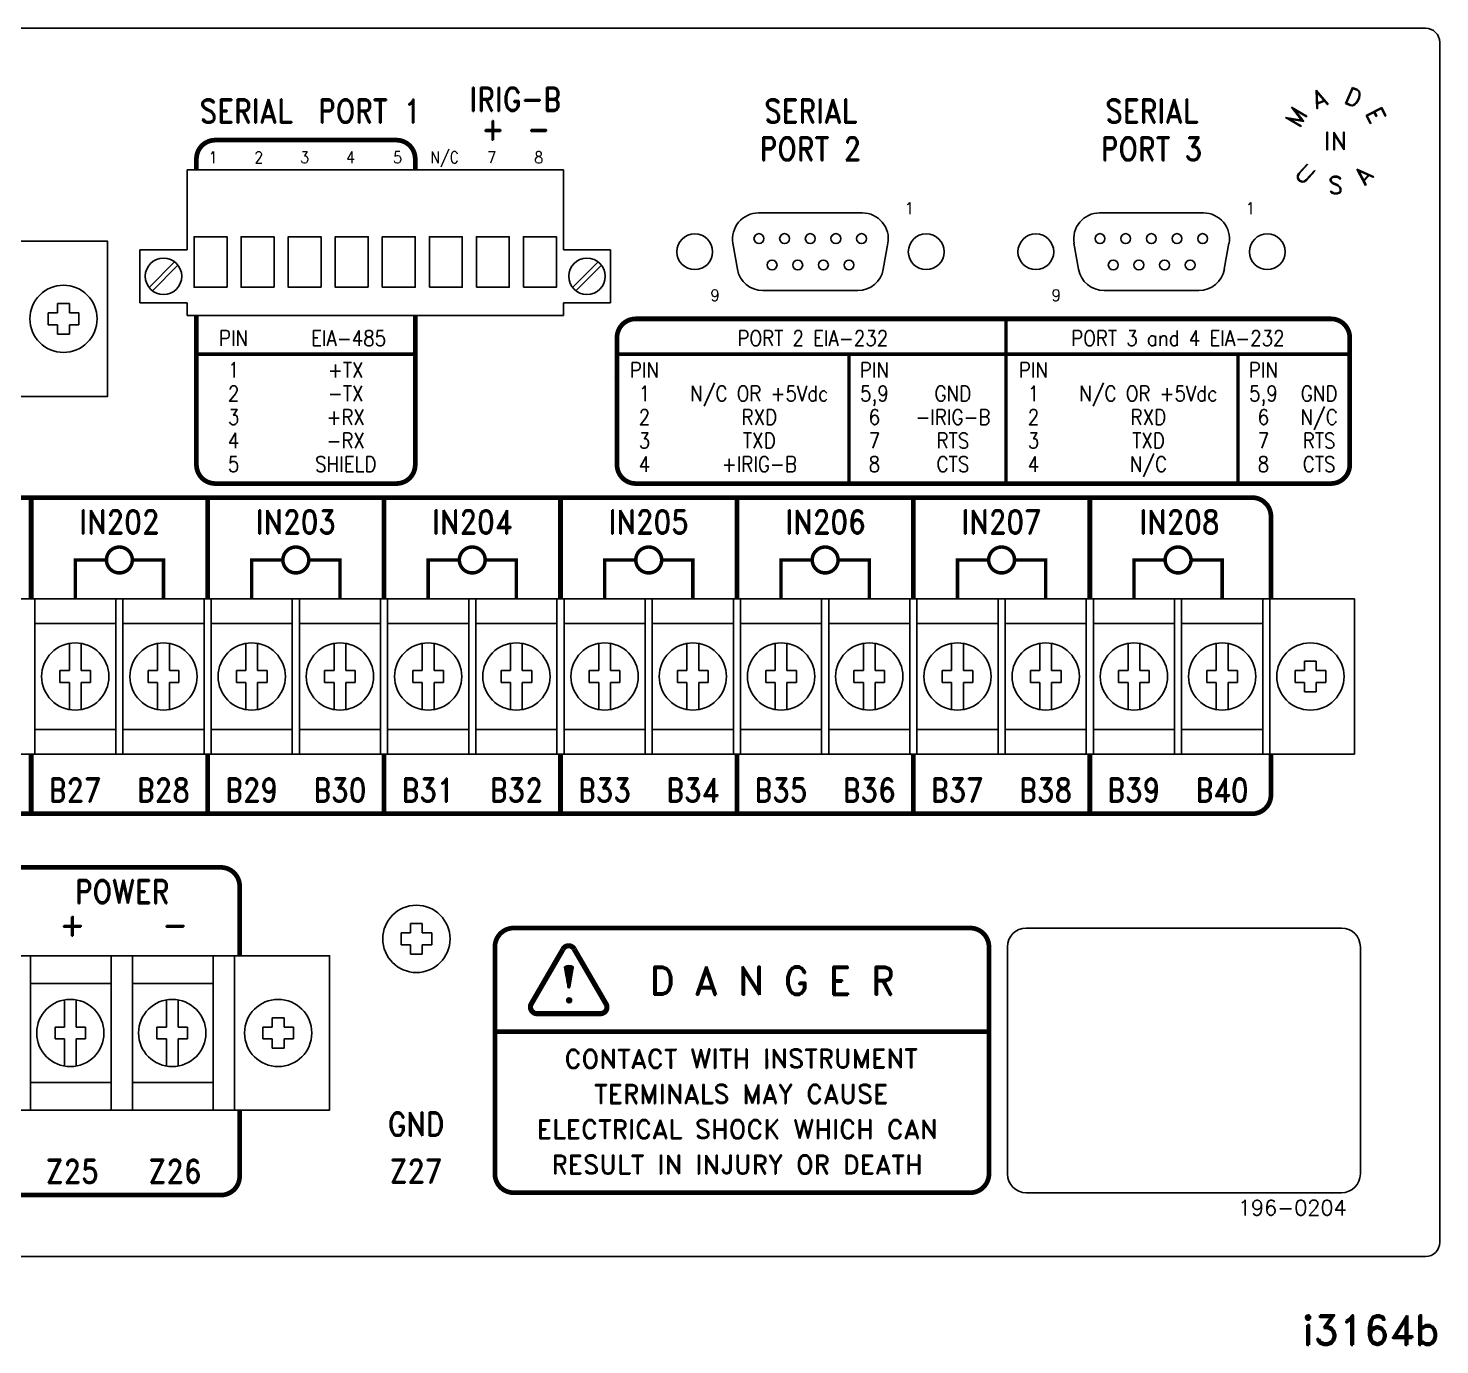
# Model space of a CAD drawing. Extents: x 3.1 to 20.4, y 5.8 to 11.4.
# Drawn here: x 14.38 to 20.38, y 5.77 to 11.36 of the extents above; entities that cross this region are included whole.
import ezdxf
from ezdxf.enums import TextEntityAlignment as Align

# ---------------------------------------------------------------- set-up
doc = ezdxf.new("R2010")
doc.units = 0
doc.header["$MEASUREMENT"] = 0
doc.layers.get('0').update_dxf_attribs({"linetype": 'CONTINUOUS'})
doc.layers.add('DWG', color=7, linetype='CONTINUOUS')
doc.styles.add('JS', font='ROMANS')
doc.styles.add('ROMAND', font='ROMAND', dxfattribs={"width": 0.875})
doc.styles.add('ROMANS', font='romans.shx', dxfattribs={"width": 0.875})

msp = doc.modelspace()

# ---------------------------------------------------------------- linework, layer by layer
for p, q in [((20.315, 11.36), (3.185, 11.36)), ((20.375, 6.2), (20.375, 11.3)), ((14.4025, 8.275), (14.4025, 8.935)), ((14.7475, 8.275), (14.7475, 8.935)), ((14.7775, 8.275), (14.7775, 8.935)), ((15.1225, 8.275), (15.1225, 8.935)), ((15.1525, 8.275), (15.1525, 8.935)), ((15.4975, 8.275), (15.4975, 8.935)), ((15.5275, 8.275), (15.5275, 8.935)), ((15.8725, 8.275), (15.8725, 8.935)), ((15.9025, 8.275), (15.9025, 8.935)), ((16.2475, 8.275), (16.2475, 8.935)), ((16.2775, 8.275), (16.2775, 8.935)), ((16.6225, 8.275), (16.6225, 8.935)), ((16.6525, 8.275), (16.6525, 8.935)), ((16.9975, 8.275), (16.9975, 8.935)), ((17.0275, 8.275), (17.0275, 8.935)), ((17.3725, 8.275), (17.3725, 8.935)), ((17.4025, 8.275), (17.4025, 8.935)), ((17.7475, 8.275), (17.7475, 8.935)), ((17.7775, 8.275), (17.7775, 8.935)), ((18.1225, 8.275), (18.1225, 8.935)), ((18.1525, 8.275), (18.1525, 8.935)), ((18.4975, 8.275), (18.4975, 8.935)), ((18.5275, 8.275), (18.5275, 8.935)), ((18.8725, 8.275), (18.8725, 8.935)), ((18.9025, 8.275), (18.9025, 8.935)), ((19.2475, 8.275), (19.2475, 8.935)), ((19.2775, 8.275), (19.2775, 8.935)), ((19.6225, 8.275), (19.6225, 8.935)), ((19.6525, 8.275), (19.6525, 8.935)), ((14.4025, 8.83), (14.7475, 8.83)), ((14.7775, 8.83), (15.1225, 8.83)), ((15.1525, 8.83), (15.4975, 8.83)), ((15.5275, 8.83), (15.8725, 8.83)), ((15.9025, 8.83), (16.2475, 8.83)), ((16.2775, 8.83), (16.6225, 8.83)), ((16.6525, 8.83), (16.9975, 8.83)), ((17.0275, 8.83), (17.3725, 8.83)), ((17.4025, 8.83), (17.7475, 8.83)), ((17.7775, 8.83), (18.1225, 8.83)), ((18.1525, 8.83), (18.4975, 8.83)), ((18.5275, 8.83), (18.8725, 8.83)), ((18.9025, 8.83), (19.2475, 8.83)), ((19.2775, 8.83), (19.6225, 8.83)), ((14.4025, 8.38), (14.7475, 8.38)), ((14.7775, 8.38), (15.1225, 8.38)), ((15.1525, 8.38), (15.4975, 8.38)), ((15.5275, 8.38), (15.8725, 8.38)), ((15.9025, 8.38), (16.2475, 8.38)), ((16.2775, 8.38), (16.6225, 8.38)), ((16.6525, 8.38), (16.9975, 8.38)), ((17.0275, 8.38), (17.3725, 8.38)), ((17.4025, 8.38), (17.7475, 8.38)), ((17.7775, 8.38), (18.1225, 8.38)), ((18.1525, 8.38), (18.4975, 8.38)), ((18.5275, 8.38), (18.8725, 8.38)), ((18.9025, 8.38), (19.2475, 8.38)), ((19.2775, 8.38), (19.6225, 8.38)), ((18.6174, 7.5361), (19.9574, 7.5361)), ((18.5374, 7.4561), (18.5374, 6.4911)), ((20.0374, 7.4561), (20.0374, 6.4911)), ((14.3826, 7.3), (14.7276, 7.3)), ((14.8158, 7.3), (15.1608, 7.3)), ((14.3826, 6.88), (14.7276, 6.88)), ((14.8158, 6.88), (15.1608, 6.88)), ((18.6174, 6.4111), (19.9574, 6.4111)), ((20.315, 6.14), (3.185, 6.14))]:
    msp.add_line(p, q)
at = {"linetype": 'CONTINUOUS', "extrusion": (0, 0, -1)}
for p, q in [((16.65, 10.7585), (15.05, 10.7585)), ((14.85, 10.4185), (14.85, 10.1935)), ((15.05, 10.4185), (14.85, 10.4185)), ((16.65, 10.4185), (16.85, 10.4185)), ((16.85, 10.4185), (16.85, 10.1935)), ((15.05, 10.1935), (14.85, 10.1935)), ((16.65, 10.1935), (16.85, 10.1935))]:
    msp.add_line(p, q, dxfattribs=at)
at = {"linetype": 'CONTINUOUS'}
for p, q in [((15.05, 10.4185), (15.05, 10.7585)), ((16.65, 10.4185), (16.65, 10.7585)), ((14.8886, 10.2587), (14.9973, 10.3674)), ((14.9027, 10.2446), (15.0114, 10.3533)), ((16.6886, 10.2587), (16.7973, 10.3674)), ((16.7027, 10.2446), (16.8114, 10.3533)), ((14.46, 10.15), (14.5, 10.15)), ((14.46, 10.1), (14.46, 10.15)), ((14.5, 10.19), (14.5, 10.15)), ((14.5, 10.19), (14.55, 10.19)), ((14.55, 10.19), (14.55, 10.15)), ((14.55, 10.15), (14.59, 10.15)), ((14.59, 10.1), (14.59, 10.15)), ((15.05, 10.139), (15.05, 10.1935)), ((16.65, 10.139), (16.65, 10.1935)), ((14.46, 10.1), (14.5, 10.1)), ((14.5, 10.1), (14.5, 10.06)), ((14.55, 10.1), (14.55, 10.06)), ((14.55, 10.1), (14.59, 10.1)), ((15.05, 10.139), (16.65, 10.139)), ((14.5, 10.06), (14.55, 10.06)), ((16.8676, 9.875), (16.8676, 9.875)), ((14.55, 8.7458), (14.55, 8.63)), ((14.6, 8.7458), (14.6, 8.63)), ((14.925, 8.7458), (14.925, 8.63)), ((14.975, 8.7458), (14.975, 8.63)), ((15.3, 8.7458), (15.3, 8.63)), ((15.35, 8.7458), (15.35, 8.63)), ((15.675, 8.7458), (15.675, 8.63)), ((15.725, 8.7458), (15.725, 8.63)), ((16.05, 8.7458), (16.05, 8.63)), ((16.1, 8.7458), (16.1, 8.63)), ((16.425, 8.7458), (16.425, 8.63)), ((16.475, 8.7458), (16.475, 8.63)), ((16.8, 8.7458), (16.8, 8.63)), ((16.85, 8.7458), (16.85, 8.63)), ((17.175, 8.7458), (17.175, 8.63)), ((17.225, 8.7458), (17.225, 8.63)), ((17.55, 8.7458), (17.55, 8.63)), ((17.6, 8.7458), (17.6, 8.63)), ((17.925, 8.7458), (17.925, 8.63)), ((17.975, 8.7458), (17.975, 8.63)), ((18.3, 8.7458), (18.3, 8.63)), ((18.35, 8.7458), (18.35, 8.63)), ((18.675, 8.7458), (18.675, 8.63)), ((18.725, 8.7458), (18.725, 8.63)), ((19.05, 8.7458), (19.05, 8.63)), ((19.1, 8.7458), (19.1, 8.63)), ((19.425, 8.7458), (19.425, 8.63)), ((19.475, 8.7458), (19.475, 8.63)), ((19.8, 8.67), (19.85, 8.67)), ((19.8, 8.67), (19.8, 8.63)), ((19.85, 8.67), (19.85, 8.63)), ((14.51, 8.58), (14.51, 8.63)), ((14.51, 8.63), (14.55, 8.63)), ((14.6, 8.63), (14.64, 8.63)), ((14.64, 8.58), (14.64, 8.63)), ((14.885, 8.58), (14.885, 8.63)), ((14.885, 8.63), (14.925, 8.63)), ((14.975, 8.63), (15.015, 8.63)), ((15.015, 8.58), (15.015, 8.63)), ((15.26, 8.58), (15.26, 8.63)), ((15.26, 8.63), (15.3, 8.63)), ((15.35, 8.63), (15.39, 8.63)), ((15.39, 8.58), (15.39, 8.63)), ((15.635, 8.63), (15.675, 8.63)), ((15.635, 8.58), (15.635, 8.63)), ((15.725, 8.63), (15.765, 8.63)), ((15.765, 8.58), (15.765, 8.63)), ((16.01, 8.58), (16.01, 8.63)), ((16.01, 8.63), (16.05, 8.63)), ((16.1, 8.63), (16.14, 8.63)), ((16.14, 8.58), (16.14, 8.63)), ((16.385, 8.63), (16.425, 8.63)), ((16.385, 8.58), (16.385, 8.63)), ((16.475, 8.63), (16.515, 8.63)), ((16.515, 8.58), (16.515, 8.63)), ((16.76, 8.63), (16.8, 8.63)), ((16.76, 8.58), (16.76, 8.63)), ((16.85, 8.63), (16.89, 8.63)), ((16.89, 8.58), (16.89, 8.63)), ((17.135, 8.58), (17.135, 8.63)), ((17.135, 8.63), (17.175, 8.63)), ((17.225, 8.63), (17.265, 8.63)), ((17.265, 8.58), (17.265, 8.63)), ((17.51, 8.58), (17.51, 8.63)), ((17.51, 8.63), (17.55, 8.63)), ((17.6, 8.63), (17.64, 8.63)), ((17.64, 8.58), (17.64, 8.63)), ((17.885, 8.58), (17.885, 8.63)), ((17.885, 8.63), (17.925, 8.63)), ((17.975, 8.63), (18.015, 8.63)), ((18.015, 8.58), (18.015, 8.63)), ((18.26, 8.58), (18.26, 8.63)), ((18.26, 8.63), (18.3, 8.63)), ((18.35, 8.63), (18.39, 8.63)), ((18.39, 8.58), (18.39, 8.63)), ((18.635, 8.58), (18.635, 8.63)), ((18.635, 8.63), (18.675, 8.63)), ((18.725, 8.63), (18.765, 8.63)), ((18.765, 8.58), (18.765, 8.63)), ((19.01, 8.58), (19.01, 8.63)), ((19.01, 8.63), (19.05, 8.63)), ((19.1, 8.63), (19.14, 8.63)), ((19.14, 8.58), (19.14, 8.63)), ((19.385, 8.58), (19.385, 8.63)), ((19.385, 8.63), (19.425, 8.63)), ((19.475, 8.63), (19.515, 8.63)), ((19.515, 8.58), (19.515, 8.63)), ((19.76, 8.63), (19.8, 8.63)), ((19.76, 8.58), (19.76, 8.63)), ((19.85, 8.63), (19.89, 8.63)), ((19.89, 8.58), (19.89, 8.63)), ((14.51, 8.58), (14.55, 8.58)), ((14.55, 8.58), (14.55, 8.4642)), ((14.6, 8.58), (14.6, 8.4642)), ((14.6, 8.58), (14.64, 8.58)), ((14.885, 8.58), (14.925, 8.58)), ((14.925, 8.58), (14.925, 8.4642)), ((14.975, 8.58), (14.975, 8.4642)), ((14.975, 8.58), (15.015, 8.58)), ((15.26, 8.58), (15.3, 8.58)), ((15.3, 8.58), (15.3, 8.4642)), ((15.35, 8.58), (15.35, 8.4642)), ((15.35, 8.58), (15.39, 8.58)), ((15.635, 8.58), (15.675, 8.58)), ((15.675, 8.58), (15.675, 8.4642)), ((15.725, 8.58), (15.725, 8.4642)), ((15.725, 8.58), (15.765, 8.58)), ((16.01, 8.58), (16.05, 8.58)), ((16.05, 8.58), (16.05, 8.4642)), ((16.1, 8.58), (16.1, 8.4642)), ((16.1, 8.58), (16.14, 8.58)), ((16.385, 8.58), (16.425, 8.58)), ((16.425, 8.58), (16.425, 8.4642)), ((16.475, 8.58), (16.475, 8.4642)), ((16.475, 8.58), (16.515, 8.58)), ((16.76, 8.58), (16.8, 8.58)), ((16.8, 8.58), (16.8, 8.4642)), ((16.85, 8.58), (16.85, 8.4642)), ((16.85, 8.58), (16.89, 8.58)), ((17.135, 8.58), (17.175, 8.58)), ((17.175, 8.58), (17.175, 8.4642)), ((17.225, 8.58), (17.265, 8.58)), ((17.225, 8.58), (17.225, 8.4642)), ((17.51, 8.58), (17.55, 8.58)), ((17.55, 8.58), (17.55, 8.4642)), ((17.6, 8.58), (17.6, 8.4642)), ((17.6, 8.58), (17.64, 8.58)), ((17.885, 8.58), (17.925, 8.58)), ((17.925, 8.58), (17.925, 8.4642)), ((17.975, 8.58), (17.975, 8.4642)), ((17.975, 8.58), (18.015, 8.58)), ((18.26, 8.58), (18.3, 8.58)), ((18.3, 8.58), (18.3, 8.4642)), ((18.35, 8.58), (18.35, 8.4642)), ((18.35, 8.58), (18.39, 8.58)), ((18.635, 8.58), (18.675, 8.58)), ((18.675, 8.58), (18.675, 8.4642)), ((18.725, 8.58), (18.725, 8.4642)), ((18.725, 8.58), (18.765, 8.58)), ((19.01, 8.58), (19.05, 8.58)), ((19.05, 8.58), (19.05, 8.4642)), ((19.1, 8.58), (19.1, 8.4642)), ((19.1, 8.58), (19.14, 8.58)), ((19.385, 8.58), (19.425, 8.58)), ((19.425, 8.58), (19.425, 8.4642)), ((19.475, 8.58), (19.475, 8.4642)), ((19.475, 8.58), (19.515, 8.58)), ((19.76, 8.58), (19.8, 8.58)), ((19.8, 8.58), (19.8, 8.54)), ((19.8, 8.54), (19.85, 8.54)), ((19.85, 8.58), (19.89, 8.58)), ((19.85, 8.58), (19.85, 8.54)), ((15.96, 7.515), (16, 7.515)), ((15.96, 7.465), (15.96, 7.515)), ((16, 7.555), (16.05, 7.555)), ((16, 7.555), (16, 7.515)), ((16.05, 7.555), (16.05, 7.515)), ((16.05, 7.515), (16.09, 7.515)), ((16.09, 7.465), (16.09, 7.515)), ((15.96, 7.465), (16, 7.465)), ((16, 7.465), (16, 7.425)), ((16.05, 7.465), (16.05, 7.425)), ((16.05, 7.465), (16.09, 7.465)), ((14.3849, 7.418), (14.3849, 6.762)), ((14.7281, 7.418), (14.7281, 6.762)), ((14.8181, 7.418), (14.8181, 6.762)), ((15.1613, 7.418), (15.1613, 6.762)), ((15.2513, 7.418), (15.2513, 6.762)), ((16, 7.425), (16.05, 7.425)), ((16.6544, 7.3694), (16.6694, 7.2846)), ((16.6554, 7.3639), (16.6554, 7.3714)), ((16.6561, 7.36), (16.6561, 7.3718)), ((16.6572, 7.3537), (16.6572, 7.3724)), ((16.6583, 7.3475), (16.6583, 7.373)), ((16.6594, 7.3413), (16.6594, 7.3735)), ((16.6605, 7.335), (16.6605, 7.3739)), ((16.6616, 7.3288), (16.6616, 7.3743)), ((16.6627, 7.3225), (16.6627, 7.3747)), ((16.6638, 7.3163), (16.6638, 7.375)), ((16.6649, 7.3101), (16.6649, 7.3753)), ((16.666, 7.3038), (16.666, 7.3756)), ((16.6671, 7.2976), (16.6671, 7.3758)), ((16.6682, 7.2914), (16.6682, 7.376)), ((16.6693, 7.2851), (16.6693, 7.3762)), ((16.6704, 7.2833), (16.6704, 7.3763)), ((16.6715, 7.2827), (16.6715, 7.3763)), ((16.6726, 7.2825), (16.6726, 7.3763)), ((16.6737, 7.2825), (16.6737, 7.3764)), ((16.6748, 7.2828), (16.6748, 7.3763)), ((16.6759, 7.2833), (16.6759, 7.3762)), ((16.6916, 7.3694), (16.6766, 7.2846)), ((16.6768, 7.2858), (16.6768, 7.3762)), ((16.6781, 7.2929), (16.6781, 7.376)), ((16.6792, 7.2992), (16.6792, 7.3758)), ((16.6803, 7.3054), (16.6803, 7.3756)), ((16.6814, 7.3116), (16.6814, 7.3753)), ((16.6825, 7.3178), (16.6825, 7.3751)), ((16.6836, 7.324), (16.6836, 7.3747)), ((16.6845, 7.3293), (16.6845, 7.3746)), ((16.6858, 7.3364), (16.6858, 7.374)), ((16.6869, 7.3426), (16.6869, 7.3735)), ((16.688, 7.3488), (16.688, 7.373)), ((16.6891, 7.3551), (16.6891, 7.3727)), ((16.69, 7.3603), (16.69, 7.3722)), ((16.6907, 7.3645), (16.6907, 7.3718)), ((14.5289, 7.2308), (14.5289, 7.115)), ((14.5789, 7.2308), (14.5789, 7.115)), ((14.9621, 7.2308), (14.9621, 7.115)), ((15.0121, 7.2308), (15.0121, 7.115)), ((16.6649, 7.2239), (16.6649, 7.2337)), ((16.666, 7.2222), (16.666, 7.2354)), ((16.6671, 7.2211), (16.6671, 7.2365)), ((16.6682, 7.2202), (16.6682, 7.2374)), ((16.6682, 7.22), (16.6682, 7.2372)), ((16.6694, 7.2196), (16.6694, 7.238)), ((16.6705, 7.2191), (16.6705, 7.2385)), ((16.6716, 7.2189), (16.6716, 7.2389)), ((16.6727, 7.2184), (16.6727, 7.2391)), ((16.6738, 7.2184), (16.6738, 7.2392)), ((16.6748, 7.2185), (16.6748, 7.2391)), ((16.6759, 7.2185), (16.6759, 7.2391)), ((16.677, 7.2188), (16.677, 7.2388)), ((16.6781, 7.2192), (16.6781, 7.2384)), ((16.6792, 7.2197), (16.6792, 7.2379)), ((16.6805, 7.2205), (16.6805, 7.2371)), ((16.6814, 7.2213), (16.6814, 7.2363)), ((16.6825, 7.2226), (16.6825, 7.235)), ((16.6836, 7.2242), (16.6836, 7.2334)), ((15.4125, 7.155), (15.4625, 7.155)), ((15.4125, 7.155), (15.4125, 7.115)), ((15.4625, 7.155), (15.4625, 7.115)), ((14.4889, 7.065), (14.4889, 7.115)), ((14.4889, 7.115), (14.5289, 7.115)), ((14.5789, 7.115), (14.6189, 7.115)), ((14.6189, 7.065), (14.6189, 7.115)), ((14.9221, 7.115), (14.9621, 7.115)), ((14.9221, 7.065), (14.9221, 7.115)), ((15.0121, 7.115), (15.0521, 7.115)), ((15.0521, 7.065), (15.0521, 7.115)), ((15.3725, 7.065), (15.3725, 7.115)), ((15.3725, 7.115), (15.4125, 7.115)), ((15.4625, 7.115), (15.5025, 7.115)), ((15.5025, 7.065), (15.5025, 7.115)), ((14.4889, 7.065), (14.5289, 7.065)), ((14.5289, 7.065), (14.5289, 6.9492)), ((14.5789, 7.065), (14.6189, 7.065)), ((14.5789, 7.065), (14.5789, 6.9492)), ((14.9221, 7.065), (14.9621, 7.065)), ((14.9621, 7.065), (14.9621, 6.9492)), ((15.0121, 7.065), (15.0121, 6.9492)), ((15.0121, 7.065), (15.0521, 7.065)), ((15.3725, 7.065), (15.4125, 7.065)), ((15.4125, 7.065), (15.4125, 7.025)), ((15.4125, 7.025), (15.4625, 7.025)), ((15.4625, 7.065), (15.4625, 7.025)), ((15.4625, 7.065), (15.5025, 7.065))]:
    msp.add_line(p, q, dxfattribs=at)
at = {"const_width": 0.02, "flags": 128}
for points in [[(15.09, 10.7585), (15.09, 10.8045, -0.414214), (15.17, 10.8845), (15.94, 10.8845, -0.414214), (16.02, 10.8045), (16.02, 10.7585)], [(16.02, 10.139), (16.02, 9.505, -0.414214), (15.94, 9.425), (15.17, 9.425, -0.414214), (15.09, 9.505), (15.09, 10.139)]]:
    msp.add_lwpolyline(points, format="xyb", dxfattribs=at)
for points in [[(17.479, 10.575, 0.466308), (17.3707, 10.4459, 0.466308)], [(18.0293, 10.4459, 0.466308), (17.921, 10.575, 0.466308)], [(18.929, 10.575, 0.466308), (18.8207, 10.4459, 0.466308)], [(19.4793, 10.4459, 0.466308), (19.371, 10.575, 0.466308)], [(17.3897, 10.3359, 0.36397), (17.498, 10.245, 0.36397)], [(17.901, 10.245, 0.36397), (18.0093, 10.3359, 0.36397)], [(18.8397, 10.3359, 0.36397), (18.948, 10.245, 0.36397)], [(19.351, 10.245, 0.36397), (19.4593, 10.3359, 0.36397)]]:
    msp.add_lwpolyline(points, format="xyb")
for points in [[(17.479, 10.575), (17.921, 10.575)], [(18.929, 10.575), (19.371, 10.575)], [(17.37, 10.446), (17.39, 10.336)], [(18.029, 10.446), (18.009, 10.336)], [(18.82, 10.446), (18.84, 10.336)], [(19.479, 10.446), (19.459, 10.336)], [(17.498, 10.245), (17.901, 10.245)], [(18.948, 10.245), (19.351, 10.245)]]:
    msp.add_lwpolyline(points)
for points in [[(3.462, 9.795), (14.712, 9.795), (14.712, 10.455), (3.462, 10.455)], [(15.22, 10.259), (15.08, 10.259), (15.08, 10.474), (15.22, 10.474)], [(15.42, 10.259), (15.28, 10.259), (15.28, 10.474), (15.42, 10.474)], [(15.62, 10.259), (15.48, 10.259), (15.48, 10.474), (15.62, 10.474)], [(15.82, 10.259), (15.68, 10.259), (15.68, 10.474), (15.82, 10.474)], [(15.88, 10.259), (16.02, 10.259), (16.02, 10.474), (15.88, 10.474)], [(16.08, 10.259), (16.22, 10.259), (16.22, 10.474), (16.08, 10.474)], [(16.28, 10.259), (16.42, 10.259), (16.42, 10.474), (16.28, 10.474)], [(16.48, 10.259), (16.62, 10.259), (16.62, 10.474), (16.48, 10.474)], [(13.262, 8.275), (20.012, 8.275), (20.012, 8.935), (13.262, 8.935)], [(3.4063, 6.762), (15.6562, 6.762), (15.6562, 7.418), (3.4063, 7.418)]]:
    msp.add_lwpolyline(points, close=True)
at = {"linetype": 'CONTINUOUS', "const_width": 0.02}
for points in [[(16.9576, 10.125), (19.9124, 10.125, -0.414214), (19.9924, 10.045), (19.9924, 9.505, -0.414214), (19.9124, 9.425), (16.9576, 9.425, -0.414214), (16.8776, 9.505), (16.8776, 10.045, -0.414214)], [(18.3787, 6.4111), (16.4387, 6.4111, -0.414214), (16.3587, 6.4911), (16.3587, 7.4561, -0.414214), (16.4387, 7.5361), (18.3787, 7.5361, -0.414214), (18.4587, 7.4561), (18.4587, 6.4911, -0.414214)]]:
    msp.add_lwpolyline(points, format="xyb", close=True, dxfattribs=at)
at = {"linetype": 'CONTINUOUS'}
for points, const_width in [([(18.5314, 9.425), (18.5314, 10.125)], 0.015), ([(15.09, 9.975), (16.02, 9.975)], 0.015), ([(16.8776, 9.975), (19.9924, 9.975)], 0.015), ([(17.8636, 9.975), (17.8636, 9.425)], 0.015), ([(19.5174, 9.975), (19.5174, 9.425)], 0.015), ([(16.5132, 7.2135), (16.6483, 7.4463)], 0.022), ([(16.8311, 7.2135), (16.6959, 7.4463)], 0.022), ([(16.5369, 7.1722), (16.8073, 7.1722)], 0.022), ([(16.3587, 7.0957), (18.4587, 7.0957)], 0.02)]:
    msp.add_lwpolyline(points, dxfattribs=dict(at, const_width=const_width))
at = {"const_width": 0.02}
for points in [[(19.6575, 8.935), (19.6575, 9.2853, 0.414214), (19.5775, 9.3653), (13.6975, 9.3653, 0.414214), (13.6175, 9.2853), (13.6175, 8.935)], [(13.6175, 8.275), (13.6175, 8.1017, 0.414214), (13.6975, 8.0217), (19.5775, 8.0217, 0.414214), (19.6575, 8.1017), (19.6575, 8.275)]]:
    msp.add_lwpolyline(points, format="xyb", dxfattribs=at)
for points, const_width in [([(14.3875, 9.3653), (14.3875, 8.935)], 0.02), ([(15.1375, 9.3653), (15.1375, 8.935)], 0.02), ([(15.8875, 9.3653), (15.8875, 8.935)], 0.02), ([(16.6375, 9.3653), (16.6375, 8.935)], 0.02), ([(17.3875, 9.3653), (17.3875, 8.935)], 0.02), ([(18.1375, 9.3653), (18.1375, 8.935)], 0.02), ([(18.8875, 9.3653), (18.8875, 8.935)], 0.02), ([(14.575, 8.935), (14.575, 9.1002), (14.7075, 9.1002)], 0.015), ([(14.95, 8.935), (14.95, 9.1002), (14.8175, 9.1002)], 0.015), ([(15.325, 8.935), (15.325, 9.1002), (15.4575, 9.1002)], 0.015), ([(15.7, 8.935), (15.7, 9.1002), (15.5675, 9.1002)], 0.015), ([(16.075, 8.935), (16.075, 9.1002), (16.2075, 9.1002)], 0.015), ([(16.45, 8.935), (16.45, 9.1002), (16.3175, 9.1002)], 0.015), ([(16.825, 8.935), (16.825, 9.1002), (16.9575, 9.1002)], 0.015), ([(17.2, 8.935), (17.2, 9.1002), (17.0675, 9.1002)], 0.015), ([(17.575, 8.935), (17.575, 9.1002), (17.7075, 9.1002)], 0.015), ([(17.95, 8.935), (17.95, 9.1002), (17.8175, 9.1002)], 0.015), ([(18.325, 8.935), (18.325, 9.1002), (18.4575, 9.1002)], 0.015), ([(18.7, 8.935), (18.7, 9.1002), (18.5675, 9.1002)], 0.015), ([(19.075, 8.935), (19.075, 9.1002), (19.2075, 9.1002)], 0.015), ([(19.45, 8.935), (19.45, 9.1002), (19.3175, 9.1002)], 0.015), ([(14.3875, 8.275), (14.3875, 8.0217)], 0.02), ([(15.1375, 8.275), (15.1375, 8.0217)], 0.02), ([(15.8875, 8.275), (15.8875, 8.0217)], 0.02), ([(16.6375, 8.275), (16.6375, 8.0217)], 0.02), ([(17.3875, 8.275), (17.3875, 8.0217)], 0.02), ([(18.1375, 8.275), (18.1375, 8.0217)], 0.02), ([(18.8875, 8.275), (18.8875, 8.0217)], 0.02)]:
    msp.add_lwpolyline(points, dxfattribs=dict(const_width=const_width))
at = {"const_width": 0.015}
for points in [[(14.7075, 9.1002, 1), (14.8175, 9.1002, 1)], [(15.4575, 9.1002, 1), (15.5675, 9.1002, 1)], [(16.2075, 9.1002, 1), (16.3175, 9.1002, 1)], [(16.9575, 9.1002, 1), (17.0675, 9.1002, 1)], [(17.7075, 9.1002, 1), (17.8175, 9.1002, 1)], [(18.4575, 9.1002, 1), (18.5675, 9.1002, 1)], [(19.2075, 9.1002, 1), (19.3175, 9.1002, 1)]]:
    msp.add_lwpolyline(points, format="xyb", close=True, dxfattribs=at)
at = {"linetype": 'CONTINUOUS'}
for points, const_width in [([(3.7887, 7.418), (3.7887, 7.7137, -0.414214), (3.8687, 7.7937), (15.1937, 7.7937, -0.414214), (15.2737, 7.7137), (15.2737, 7.418)], 0.02), ([(16.6958, 7.4469, 0.575689), (16.6482, 7.4469, 0.575689)], 0.022), ([(16.5135, 7.2146, 0.563069), (16.5377, 7.172, 0.563069)], 0.022), ([(16.8072, 7.1721, 0.578182), (16.8311, 7.2134, 0.578182)], 0.022), ([(15.2737, 6.762), (15.2737, 6.4811, -0.414214), (15.1937, 6.4011), (3.8687, 6.4011, -0.414214), (3.7887, 6.4811), (3.7887, 6.762)], 0.02)]:
    msp.add_lwpolyline(points, format="xyb", dxfattribs=dict(at, const_width=const_width))
for centre, radius in [((17.208, 10.41), 0.076), ((17.481, 10.466), 0.021), ((17.59, 10.466), 0.021), ((17.699, 10.466), 0.021), ((17.808, 10.466), 0.021), ((17.917, 10.466), 0.021), ((18.192, 10.41), 0.076), ((18.658, 10.41), 0.076), ((18.931, 10.466), 0.021), ((19.04, 10.466), 0.021), ((19.149, 10.466), 0.021), ((19.258, 10.466), 0.021), ((19.367, 10.466), 0.021), ((19.642, 10.41), 0.076), ((17.537, 10.354), 0.021), ((17.646, 10.354), 0.021), ((17.755, 10.354), 0.021), ((17.864, 10.354), 0.021), ((18.987, 10.354), 0.021), ((19.096, 10.354), 0.021), ((19.205, 10.354), 0.021), ((19.314, 10.354), 0.021), ((14.525, 10.125), 0.143), ((14.575, 8.605), 0.143), ((14.95, 8.605), 0.143), ((15.325, 8.605), 0.143), ((15.7, 8.605), 0.143), ((16.075, 8.605), 0.143), ((16.45, 8.605), 0.143), ((16.825, 8.605), 0.143), ((17.2, 8.605), 0.143), ((17.575, 8.605), 0.143), ((17.95, 8.605), 0.143), ((18.325, 8.605), 0.143), ((18.7, 8.605), 0.143), ((19.075, 8.605), 0.143), ((19.45, 8.605), 0.143), ((19.825, 8.605), 0.143), ((16.025, 7.49), 0.143), ((14.5539, 7.09), 0.143), ((14.9871, 7.09), 0.143), ((15.4375, 7.09), 0.143)]:
    msp.add_circle(centre, radius)
for centre, radius in [((14.95, 10.306), 0.0775), ((16.75, 10.306), 0.0775), ((16.6742, 7.2288), 0.0104)]:
    msp.add_circle(centre, radius, dxfattribs=at)
for centre, radius, start, end in [((20.315, 11.3), 0.06, 360, 90), ((18.6174, 7.4561), 0.08, 90, 180), ((19.9574, 7.4561), 0.08, 0, 90), ((18.6174, 6.4911), 0.08, 180, 270), ((19.9574, 6.4911), 0.08, 270, 0), ((20.315, 6.2), 0.06, 270, 360)]:
    msp.add_arc(centre, radius, start, end)
for centre, radius, start, end in [((16.6569, 7.3694), 0.00252, 114.49541, 180.06965), ((16.6734, 7.3411), 0.0353, 60.12008, 119.73686), ((16.6897, 7.37), 0.00204, 340.81126, 53.76366), ((16.6715, 7.2852), 0.0022, 190.0021, 236.70481), ((16.6731, 7.2873), 0.00488, 235.16113, 301.44945), ((16.6744, 7.285), 0.0022, 303.18371, 349.95683)]:
    msp.add_arc(centre, radius, start, end, dxfattribs=at)

# ---------------------------------------------------------------- texts
at = {"linetype": 'CONTINUOUS', "width": 0.875}
for s, height, style, p in [('IRIG-B', 0.1, 'ROMAND', (16.445, 11.008)), ('+', 0.1, 'ROMAND', (16.35, 10.8803)), ('-', 0.1, 'ROMAND', (16.545, 10.8803)), ('1', 0.05, 'ROMANS', (15.16, 10.7863)), ('2', 0.05, 'ROMANS', (15.355, 10.7863)), ('3', 0.05, 'ROMANS', (15.55, 10.7863)), ('4', 0.05, 'ROMANS', (15.745, 10.7863)), ('5', 0.05, 'ROMANS', (15.945, 10.7863)), ('N/C', 0.05, 'ROMANS', (16.145, 10.7863)), ('7', 0.05, 'ROMANS', (16.345, 10.7863)), ('8', 0.05, 'ROMANS', (16.545, 10.7863)), ('PIN', 0.065, 'ROMANS', (15.2481, 10.01)), ('EIA-485', 0.065, 'ROMANS', (15.7368, 10.01)), ('PORT 2 EIA-232', 0.065, 'ROMANS', (17.71, 10.01)), ('PORT 3 and 4 EIA-232', 0.065, 'ROMANS', (19.2619, 10.01)), ('1', 0.065, 'ROMANS', (15.2481, 9.875)), ('+TX', 0.065, 'ROMANS', (15.7249, 9.875)), ('PIN', 0.065, 'ROMANS', (16.9944, 9.875)), ('PIN', 0.065, 'ROMANS', (17.9719, 9.875)), ('PIN', 0.065, 'ROMANS', (18.6481, 9.875)), ('PIN', 0.065, 'ROMANS', (19.6254, 9.875)), ('2', 0.065, 'ROMANS', (15.2481, 9.775)), ('-TX', 0.065, 'ROMANS', (15.7249, 9.775)), ('1', 0.065, 'ROMANS', (16.9944, 9.775)), ('N/C OR +5Vdc', 0.065, 'ROMANS', (17.483, 9.775)), ('5,9', 0.065, 'ROMANS', (17.9719, 9.775)), ('GND', 0.065, 'ROMANS', (18.3057, 9.775)), ('1', 0.065, 'ROMANS', (18.6481, 9.775)), ('N/C OR +5Vdc', 0.065, 'ROMANS', (19.1367, 9.775)), ('5,9', 0.065, 'ROMANS', (19.6254, 9.775)), ('GND', 0.065, 'ROMANS', (19.8622, 9.775)), ('3', 0.065, 'ROMANS', (15.2481, 9.675)), ('+RX', 0.065, 'ROMANS', (15.7249, 9.675)), ('2', 0.065, 'ROMANS', (16.9944, 9.675)), ('RXD', 0.065, 'ROMANS', (17.483, 9.675)), ('6', 0.065, 'ROMANS', (17.9719, 9.675)), ('-IRIG-B', 0.065, 'ROMANS', (18.3057, 9.675)), ('2', 0.065, 'ROMANS', (18.6481, 9.675)), ('RXD', 0.065, 'ROMANS', (19.1367, 9.675)), ('6', 0.065, 'ROMANS', (19.6254, 9.675)), ('N/C', 0.065, 'ROMANS', (19.8622, 9.675)), ('4', 0.065, 'ROMANS', (15.2481, 9.575)), ('-RX', 0.065, 'ROMANS', (15.7249, 9.575)), ('3', 0.065, 'ROMANS', (16.9944, 9.575)), ('TXD', 0.065, 'ROMANS', (17.483, 9.575)), ('7', 0.065, 'ROMANS', (17.9719, 9.575)), ('RTS', 0.065, 'ROMANS', (18.3057, 9.575)), ('3', 0.065, 'ROMANS', (18.6481, 9.575)), ('TXD', 0.065, 'ROMANS', (19.1367, 9.575)), ('7', 0.065, 'ROMANS', (19.6254, 9.575)), ('RTS', 0.065, 'ROMANS', (19.8622, 9.575)), ('5', 0.065, 'ROMANS', (15.2481, 9.475)), ('SHIELD', 0.065, 'ROMANS', (15.7249, 9.475)), ('4', 0.065, 'ROMANS', (16.9944, 9.475)), ('+IRIG-B', 0.065, 'ROMANS', (17.483, 9.475)), ('8', 0.065, 'ROMANS', (17.9719, 9.475)), ('CTS', 0.065, 'ROMANS', (18.3057, 9.475)), ('4', 0.065, 'ROMANS', (18.6481, 9.475)), ('N/C', 0.065, 'ROMANS', (19.1367, 9.475)), ('8', 0.065, 'ROMANS', (19.6254, 9.475)), ('CTS', 0.065, 'ROMANS', (19.8622, 9.475))]:
    msp.add_text(s, height=height, dxfattribs=dict(at, style=style)).set_placement(p, align=Align.CENTER)
at = {"linetype": 'CONTINUOUS', "style": 'ROMAND'}
for s, rotation, p in [('D', 335.91528, (19.962, 11.0456)), ('A', 21.39664, (19.8469, 11.0159)), ('M', 59.43571, (19.7773, 10.9311)), ('E', 296.55258, (20.0562, 11.0009)), ('U', 318.00769, (19.7512, 10.7358)), ('A', 46.48824, (20.0548, 10.6868))]:
    msp.add_text(s, height=0.075, rotation=rotation, dxfattribs=at).set_placement(p)
at = {"width": 0.875}
for s, height, style, p in [('SERIAL', 0.1, 'ROMAND', (15.3004, 10.958)), ('PORT', 0.1, 'ROMAND', (15.7555, 10.958)), ('1', 0.1, 'ROMAND', (16.0096, 10.958)), ('SERIAL', 0.1, 'ROMAND', (17.7, 10.958)), ('SERIAL', 0.1, 'ROMAND', (19.15, 10.958)), ('PORT 2', 0.1, 'ROMAND', (17.7001, 10.7973)), ('PORT 3', 0.1, 'ROMAND', (19.1501, 10.7973)), ('1', 0.05, 'ROMANS', (18.1199, 10.57)), ('1', 0.05, 'ROMANS', (19.5699, 10.57)), ('9', 0.05, 'ROMANS', (17.2944, 10.2)), ('9', 0.05, 'ROMANS', (18.7444, 10.2)), ('IN202', 0.1, 'ROMAND', (14.7625, 9.2119)), ('IN203', 0.1, 'ROMAND', (15.5125, 9.2119)), ('IN204', 0.1, 'ROMAND', (16.2625, 9.2119)), ('IN205', 0.1, 'ROMAND', (17.0125, 9.2119)), ('IN206', 0.1, 'ROMAND', (17.7642, 9.2119)), ('IN207', 0.1, 'ROMAND', (18.5125, 9.2119)), ('IN208', 0.1, 'ROMAND', (19.2686, 9.2119)), ('B27', 0.1, 'ROMAND', (14.575, 8.0724)), ('B28', 0.1, 'ROMAND', (14.95, 8.0724)), ('B29', 0.1, 'ROMAND', (15.325, 8.0724)), ('B30', 0.1, 'ROMAND', (15.7, 8.0724)), ('B31', 0.1, 'ROMAND', (16.075, 8.0724)), ('B32', 0.1, 'ROMAND', (16.45, 8.0724)), ('B33', 0.1, 'ROMAND', (16.825, 8.0724)), ('B34', 0.1, 'ROMAND', (17.2, 8.0724)), ('B35', 0.1, 'ROMAND', (17.575, 8.0724)), ('B36', 0.1, 'ROMAND', (17.95, 8.0724)), ('B37', 0.1, 'ROMAND', (18.325, 8.0724)), ('B38', 0.1, 'ROMAND', (18.7, 8.0724)), ('B39', 0.1, 'ROMAND', (19.075, 8.0724)), ('B40', 0.1, 'ROMAND', (19.45, 8.0724))]:
    msp.add_text(s, height=height, dxfattribs=dict(at, style=style)).set_placement(p, align=Align.CENTER)
at = {"linetype": 'CONTINUOUS', "style": 'ROMAND'}
for s, height, p in [('IN', 0.075, (19.9322, 10.8431)), ('S', 0.075, (19.9322, 10.656)), ('TERMINALS MAY CAUSE', 0.08, (17.4056, 6.791)), ('ELECTRICAL SHOCK WHICH CAN', 0.08, (17.3883, 6.641)), ('RESULT IN INJURY OR DEATH', 0.08, (17.3883, 6.491))]:
    msp.add_text(s, height=height, dxfattribs=at).set_placement(p, align=Align.CENTER)
at = {"style": 'ROMAND', "width": 0.875}
for s, p in [('POWER', (14.7746, 7.6905)), ('Z25', (14.5625, 6.5019)), ('Z26', (14.999, 6.5019))]:
    msp.add_text(s, height=0.1, dxfattribs=at).set_placement(p, align=Align.MIDDLE)
at = {"style": 'ROMAND'}
for s, p in [('+', (14.5625, 7.5483)), ('-', (14.999, 7.5483))]:
    msp.add_text(s, height=0.1, dxfattribs=at).set_placement(p, align=Align.MIDDLE)
at = {"linetype": 'CONTINUOUS', "style": 'ROMAND'}
msp.add_text('D A N G E R', height=0.12, dxfattribs=at).set_placement((17.0151, 7.2523))
msp.add_text('CONTACT WITH INSTRUMENT', height=0.08, rotation=0.09, dxfattribs=at).set_placement((17.4056, 6.941), align=Align.CENTER)
at = {"linetype": 'CONTINUOUS', "style": 'ROMAND', "width": 0.875}
for s, p in [('GND', (16.024, 6.7029)), ('Z27', (16.024, 6.5029))]:
    msp.add_text(s, height=0.1, dxfattribs=at).set_placement(p, align=Align.MIDDLE)
at = {"style": 'JS'}
msp.add_text('196-0204', height=0.065, dxfattribs=at).set_placement((19.748, 6.315), align=Align.CENTER)
at = {"layer": 'DWG', "style": 'ROMAND'}
msp.add_text('i3164b', height=0.125, dxfattribs=at).set_placement((20.375, 5.765), align=Align.RIGHT)

doc.saveas('drawing.dxf')
